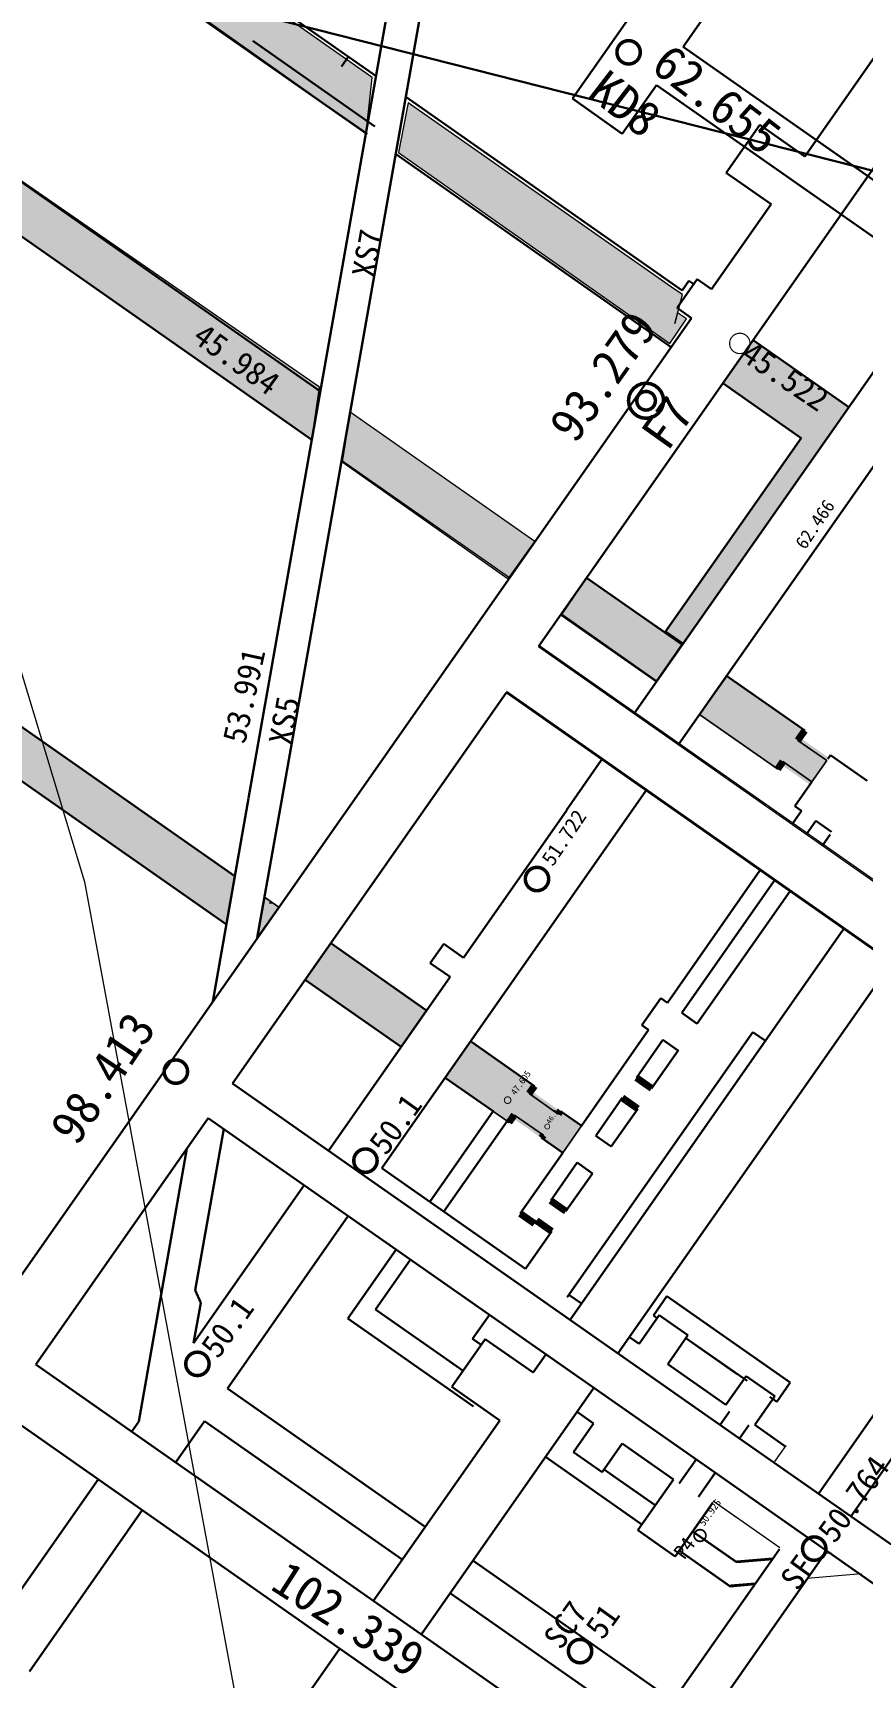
# Model space of a CAD drawing. Header units: inches. Extents: x 36473197 to 36486087, y 3899343 to 3911260.
# Drawn here: x 36482069.8 to 36482140.6, y 3903318.2 to 3903458.7 of the extents above; entities that cross this region are included whole.
import ezdxf

# ---------------------------------------------------------------- set-up
doc = ezdxf.new("R2010")
doc.units = ezdxf.units.IN
doc.header["$MEASUREMENT"] = 0
doc.layers.get('0').update_dxf_attribs({"lineweight": 0})
for name, color, linetype, lineweight in [('4煤底板等值线', 7, 'Continuous', 0), ('导线点', 7, 'Continuous', 0), ('水仓', 7, 'Continuous', 0), ('采空区', 7, 'Continuous', 0)]:
    doc.layers.add(name, color=color, linetype=linetype, lineweight=lineweight)
doc.layers.add('保护煤柱', color=7, linetype='Continuous', lineweight=0, true_color=0xff0042)
doc.layers.add('巷道1', color=7, linetype='Continuous', lineweight=0, true_color=0x2d2d2d)
doc.styles.add('黑体', font='simhei.ttf')
doc.linetypes.add('保护煤柱', pattern='A,0.0195,-0.001,[6,西北矿业高家堡煤矿2022年采掘接续图(2022.8.14).shx,S=1.01575e-06,R=0,X=0,Y=0],0.0195', length=0.04)

# ---------------------------------------------------------------- blocks, each defined once
blk = doc.blocks.new('临时经纬仪导线点_1')
at = {"color": 7, "const_width": 0.3}
blk.add_lwpolyline([(1, 0), (0.97, 0.26), (0.87, 0.5), (0.71, 0.71), (0.5, 0.87), (0.26, 0.97), (0, 1), (-0.26, 0.97), (-0.5, 0.87), (-0.71, 0.71), (-0.87, 0.5), (-0.97, 0.26), (-1, 0), (-0.97, -0.26), (-0.87, -0.5), (-0.71, -0.71), (-0.5, -0.87), (-0.26, -0.97), (0, -1), (0.26, -0.97), (0.5, -0.87), (0.71, -0.71), (0.87, -0.5), (0.97, -0.26), (1, 0)], dxfattribs=at)
blk = doc.blocks.new('临时经纬仪导线点')
at = {"color": 0, "const_width": 0.3}
blk.add_lwpolyline([(1, 0), (0.97, 0.26), (0.87, 0.5), (0.71, 0.71), (0.5, 0.87), (0.26, 0.97), (0, 1), (-0.26, 0.97), (-0.5, 0.87), (-0.71, 0.71), (-0.87, 0.5), (-0.97, 0.26), (-1, 0), (-0.97, -0.26), (-0.87, -0.5), (-0.71, -0.71), (-0.5, -0.87), (-0.26, -0.97), (0, -1), (0.26, -0.97), (0.5, -0.87), (0.71, -0.71), (0.87, -0.5), (0.97, -0.26), (1, 0)], dxfattribs=at)
blk = doc.blocks.new('永久经纬仪导线点')
at = {"color": 7, "const_width": 0.3}
for points in [[(1.5, 0), (1.45, 0.39), (1.3, 0.75), (1.06, 1.06), (0.75, 1.3), (0.39, 1.45), (0, 1.5), (-0.39, 1.45), (-0.75, 1.3), (-1.06, 1.06), (-1.3, 0.75), (-1.45, 0.39), (-1.5, 0), (-1.45, -0.39), (-1.3, -0.75), (-1.06, -1.06), (-0.75, -1.3), (-0.39, -1.45), (0, -1.5), (0.39, -1.45), (0.75, -1.3), (1.06, -1.06), (1.3, -0.75), (1.45, -0.39), (1.5, 0)], [(0.8, 0), (0.77, 0.21), (0.69, 0.4), (0.57, 0.57), (0.4, 0.69), (0.21, 0.77), (0, 0.8), (-0.21, 0.77), (-0.4, 0.69), (-0.57, 0.57), (-0.69, 0.4), (-0.77, 0.21), (-0.8, 0), (-0.77, -0.21), (-0.69, -0.4), (-0.57, -0.57), (-0.4, -0.69), (-0.21, -0.77), (0, -0.8), (0.21, -0.77), (0.4, -0.69), (0.57, -0.57), (0.69, -0.4), (0.77, -0.21), (0.8, 0)]]:
    blk.add_lwpolyline(points, dxfattribs=at)
blk = doc.blocks.new('lr_block_106_1')
at = {"color": 30, "true_color": 0xff8000, "const_width": 0.6}
blk.add_lwpolyline([(1.31, 0), (1.23, 0.05), (0.9, 0.28), (0.57, 0.51), (0.25, 0.74), (0, 0.91)], dxfattribs=at)
blk = doc.blocks.new('lr_block_107_1')
at = {"color": 30, "true_color": 0xff8000, "const_width": 0.6}
blk.add_lwpolyline([(1.33, 0), (1.23, 0.07), (0.9, 0.3), (0.57, 0.53), (0.25, 0.76), (0, 0.93)], dxfattribs=at)
blk = doc.blocks.new('lr_block_108_1')
at = {"color": 30, "true_color": 0xff8000, "const_width": 0.6}
blk.add_lwpolyline([(1.31, 0), (1.23, 0.05), (0.9, 0.28), (0.57, 0.51), (0.25, 0.74), (0, 0.91)], dxfattribs=at)
blk = doc.blocks.new('lr_block_109_1')
at = {"color": 30, "true_color": 0xff8000, "const_width": 0.6}
blk.add_lwpolyline([(1.31, 0), (1.23, 0.05), (0.9, 0.28), (0.57, 0.51), (0.25, 0.74), (0, 0.91)], dxfattribs=at)
blk = doc.blocks.new('lr_block_113_1')
at = {"color": 30, "true_color": 0xff8000, "const_width": 0.6}
blk.add_lwpolyline([(2.49, 0), (2.21, 0.2), (1.88, 0.43), (1.56, 0.66), (1.23, 0.89), (0.9, 1.11), (0.57, 1.34), (0.25, 1.57), (0, 1.75)], dxfattribs=at)
blk = doc.blocks.new('lr_block_114')
at = {"color": 30, "true_color": 0xff8000, "const_width": 0.6}
blk.add_lwpolyline([(2.49, 0), (2.21, 0.2), (1.88, 0.42), (1.56, 0.65), (1.23, 0.88), (0.9, 1.11), (0.57, 1.34), (0.25, 1.57), (0, 1.74)], dxfattribs=at)
blk = doc.blocks.new('lr_block_115')
at = {"color": 30, "true_color": 0xff8000, "const_width": 0.6}
blk.add_lwpolyline([(0, 0), (0.05, 0.07), (0.28, 0.4), (0.45, 0.65)], dxfattribs=at)
blk = doc.blocks.new('lr_block_116_1')
at = {"color": 30, "true_color": 0xff8000, "const_width": 0.6}
blk.add_lwpolyline([(0.46, 0.66), (0.4, 0.57), (0.17, 0.25), (0, 0)], dxfattribs=at)
blk = doc.blocks.new('lr_block_117_1')
at = {"color": 30, "true_color": 0xff8000, "const_width": 0.6}
blk.add_lwpolyline([(2.46, 0), (2.21, 0.17), (1.88, 0.4), (1.56, 0.63), (1.23, 0.86), (0.9, 1.09), (0.57, 1.32), (0.25, 1.55), (0, 1.72)], dxfattribs=at)
blk = doc.blocks.new('lr_block_118_1')
at = {"color": 30, "true_color": 0xff8000, "const_width": 0.6}
blk.add_lwpolyline([(0.59, 0.84), (0.4, 0.57), (0.17, 0.25), (0, 0)], dxfattribs=at)
blk = doc.blocks.new('lr_block_119_1')
at = {"color": 30, "true_color": 0xff8000, "const_width": 0.6}
blk.add_lwpolyline([(2.46, 0), (2.21, 0.17), (1.88, 0.4), (1.56, 0.63), (1.23, 0.86), (0.9, 1.09), (0.57, 1.32), (0.25, 1.55), (0, 1.72)], dxfattribs=at)
blk = doc.blocks.new('lr_block_120_1')
at = {"color": 30, "true_color": 0xff8000, "const_width": 0.6}
blk.add_lwpolyline([(0, 0), (0.05, 0.07), (0.28, 0.4), (0.45, 0.65)], dxfattribs=at)
blk = doc.blocks.new('lr_block_139')
at = {"color": 30, "true_color": 0xff8000, "const_width": 0.6}
blk.add_lwpolyline([(1.23, 0), (0.9, 0.23), (0.57, 0.46), (0.25, 0.69), (0, 0.86)], dxfattribs=at)
blk = doc.blocks.new('lr_block_140')
at = {"color": 30, "true_color": 0xff8000, "const_width": 0.6}
blk.add_lwpolyline([(0.18, 0.26), (0.17, 0.25), (0, 0)], dxfattribs=at)
blk = doc.blocks.new('lr_block_141')
at = {"color": 30, "true_color": 0xff8000, "const_width": 0.6}
blk.add_lwpolyline([(0.16, 0.23), (0, 0)], dxfattribs=at)

msp = doc.modelspace()

# ---------------------------------------------------------------- hatches: boundary and pattern name
at = {"layer": '水仓', "true_color": 0xbfff00}
for points in [[(36482048.91, 3903489.84), (36482046.73, 3903486.55), (36482098.23, 3903450.11), (36482098.76, 3903454.89)], [(36482023.76, 3903323.41), (36482003.97, 3903337.26), (36482002.92, 3903338.81), (36482002.87, 3903340.12), (36482048.86, 3903405.79), (36482050.86, 3903406.87), (36482053.07, 3903405.74), (36482086.3, 3903382.48), (36482087.03, 3903386.61), (36482052.13, 3903411.04), (36482049.97, 3903412.15), (36482047.87, 3903411.01), (36481998.71, 3903340.9), (36481985.51, 3903350.19), (36482054.17, 3903448.25), (36482055.96, 3903449.38), (36482057.52, 3903449.18), (36482093.61, 3903423.91), (36482094.25, 3903428.4), (36482057.65, 3903453.72), (36482055.42, 3903454.66), (36482053.23, 3903453.54), (36481969.7, 3903334.23), (36481969.26, 3903332.4), (36481970.32, 3903330.8), (36482007.91, 3903304.48), (36482011.92, 3903302.69), (36482018.91, 3903302.75), (36482018.18, 3903306.43), (36482012.8, 3903306.05), (36482011.04, 3903306.93), (36481975.61, 3903331.73), (36481974.51, 3903333.08), (36481974.6, 3903334.61), (36481983.33, 3903347.08), (36482017.46, 3903323.19), (36482016.31, 3903321.55), (36482017.97, 3903320.39), (36482019.09, 3903322.04), (36482021.56, 3903320.32)], [(36482101.84, 3903452.7), (36482101.01, 3903448.47), (36482124.19, 3903432.15), (36482125.63, 3903434.24), (36482124.86, 3903434.76), (36482124.63, 3903433.85), (36482125.27, 3903436.33), (36482124.61, 3903436.77)], [(36482128.73, 3903428.75), (36482135.42, 3903424.06), (36482123.86, 3903407.55), (36482125.34, 3903406.52), (36482139.49, 3903426.71), (36482131.31, 3903432.43)], [(36482096.87, 3903426.27), (36482096.18, 3903422.02), (36482110.38, 3903412.02), (36482112.66, 3903415.21)], [(36482117.08, 3903412.11), (36482114.9, 3903408.93), (36482123.02, 3903403.24), (36482125.24, 3903406.44)], [(36482133.86, 3903396.42), (36482136.32, 3903394.69), (36482137.62, 3903396.49), (36482135.14, 3903398.2), (36482135.69, 3903399.08), (36482129.07, 3903403.72), (36482126.73, 3903400.44), (36482133.41, 3903395.77)], [(36482090.79, 3903383.97), (36482089.56, 3903384.83), (36482088.94, 3903381.34)], [(36482093.03, 3903377.76), (36482101.23, 3903372.02), (36482103.4, 3903375.14), (36482103.41, 3903375.14), (36482095.21, 3903380.88), (36482093.03, 3903377.76)], [(36482115.04, 3903362.98), (36482116.64, 3903365.28), (36482114.84, 3903366.54), (36482114.66, 3903366.28), (36482112.17, 3903368.03), (36482112.63, 3903368.68), (36482107.17, 3903372.5), (36482104.99, 3903369.39), (36482110.45, 3903365.57), (36482110.91, 3903366.2), (36482113.4, 3903364.48), (36482113.23, 3903364.24)]]:
    msp.add_hatch(color=60, dxfattribs=at).paths.add_polyline_path(points, flags=17)
at = {"layer": '采空区', "lineweight": 0}
h = msp.add_hatch(dxfattribs=at)
h.set_pattern_fill('炭质泥岩', scale=2000, angle=-360, style=0, pattern_type=2)
h.set_pattern_definition([(-180, (36482091.992, 3903376.658), (2e-10, -12), [2, -10]), (-180, (36482092.032, 3903376.728), (2e-10, -12), [2, -10]), (-180, (36482092.072, 3903376.797), (2e-10, -12), [2, -10]), (-180, (36482092.112, 3903376.866), (2e-10, -12), [2, -10]), (-180, (36482092.152, 3903376.936), (2e-10, -12), [2, -10]), (-180, (36482092.192, 3903377.005), (2e-10, -12), [2, -10]), (-180, (36482092.232, 3903377.074), (2e-10, -12), [2, -10]), (-180, (36482092.272, 3903377.143), (2e-10, -12), [2, -10]), (-180, (36482092.312, 3903377.213), (2e-10, -12), [2, -10]), (-180, (36482092.352, 3903377.282), (2e-10, -12), [2, -10]), (-180, (36482092.392, 3903377.351), (2e-10, -12), [2, -10]), (-180, (36482092.432, 3903377.42), (2e-10, -12), [2, -10]), (-180, (36482092.472, 3903377.49), (2e-10, -12), [2, -10]), (-180, (36482092.512, 3903377.559), (2e-10, -12), [2, -10]), (-180, (36482092.552, 3903377.628), (2e-10, -12), [2, -10]), (-180, (36482092.592, 3903377.698), (2e-10, -12), [2, -10]), (-180, (36482092.632, 3903377.767), (2e-10, -12), [2, -10]), (-180, (36482092.672, 3903377.836), (2e-10, -12), [2, -10]), (-180, (36482092.712, 3903377.905), (2e-10, -12), [2, -10]), (-180, (36482092.752, 3903377.975), (2e-10, -12), [2, -10]), (-180, (36482092.792, 3903378.044), (2e-10, -12), [2, -10]), (-180, (36482092.832, 3903378.113), (2e-10, -12), [2, -10]), (-180, (36482092.872, 3903378.183), (2e-10, -12), [2, -10]), (-180, (36482092.912, 3903378.252), (2e-10, -12), [2, -10]), (-180, (36482092.952, 3903378.321), (2e-10, -12), [2, -10]), (-180, (36482092.992, 3903378.39), (2e-10, -12), [2, -10]), (-180, (36482093.032, 3903378.46), (2e-10, -12), [2, -10]), (-180, (36482093.072, 3903378.529), (2e-10, -12), [2, -10]), (-180, (36482093.112, 3903378.598), (2e-10, -12), [2, -10]), (-180, (36482093.152, 3903378.668), (2e-10, -12), [2, -10]), (-180, (36482093.192, 3903378.737), (2e-10, -12), [2, -10]), (-180, (36482093.232, 3903378.806), (2e-10, -12), [2, -10]), (-180, (36482093.272, 3903378.875), (2e-10, -12), [2, -10]), (-180, (36482093.312, 3903378.945), (2e-10, -12), [2, -10]), (-180, (36482093.352, 3903379.014), (2e-10, -12), [2, -10]), (-180, (36482093.392, 3903379.083), (2e-10, -12), [2, -10]), (-180, (36482093.432, 3903379.153), (2e-10, -12), [2, -10]), (-180, (36482093.472, 3903379.222), (2e-10, -12), [2, -10]), (-180, (36482093.512, 3903379.291), (2e-10, -12), [2, -10]), (-180, (36482093.552, 3903379.36), (2e-10, -12), [2, -10]), (-180, (36482093.592, 3903379.43), (2e-10, -12), [2, -10]), (-180, (36482093.632, 3903379.499), (2e-10, -12), [2, -10]), (-180, (36482093.672, 3903379.568), (2e-10, -12), [2, -10]), (-180, (36482093.712, 3903379.637), (2e-10, -12), [2, -10]), (-180, (36482093.752, 3903379.707), (2e-10, -12), [2, -10]), (-180, (36482093.792, 3903379.776), (2e-10, -12), [2, -10]), (-180, (36482093.832, 3903379.845), (2e-10, -12), [2, -10]), (-180, (36482093.872, 3903379.915), (2e-10, -12), [2, -10]), (-180, (36482093.912, 3903379.984), (2e-10, -12), [2, -10]), (-180, (36482093.944, 3903380.039), (2e-10, -12), [2, -10]), (-180, (36482085.964, 3903382.682), (2e-10, -12), [2, -10]), (-180, (36482086.004, 3903382.752), (2e-10, -12), [2, -10]), (-180, (36482086.044, 3903382.821), (2e-10, -12), [2, -10]), (-180, (36482086.084, 3903382.89), (2e-10, -12), [2, -10]), (-180, (36482086.124, 3903382.96), (2e-10, -12), [2, -10]), (-180, (36482086.164, 3903383.029), (2e-10, -12), [2, -10]), (-180, (36482086.204, 3903383.098), (2e-10, -12), [2, -10]), (-180, (36482086.244, 3903383.167), (2e-10, -12), [2, -10]), (-180, (36482086.284, 3903383.237), (2e-10, -12), [2, -10]), (-180, (36482086.324, 3903383.306), (2e-10, -12), [2, -10]), (-180, (36482086.364, 3903383.375), (2e-10, -12), [2, -10]), (-180, (36482086.404, 3903383.445), (2e-10, -12), [2, -10]), (-180, (36482086.444, 3903383.514), (2e-10, -12), [2, -10]), (-180, (36482086.484, 3903383.583), (2e-10, -12), [2, -10]), (-180, (36482086.524, 3903383.652), (2e-10, -12), [2, -10]), (-180, (36482086.564, 3903383.722), (2e-10, -12), [2, -10]), (-180, (36482086.604, 3903383.791), (2e-10, -12), [2, -10]), (-180, (36482086.644, 3903383.86), (2e-10, -12), [2, -10]), (-180, (36482086.684, 3903383.93), (2e-10, -12), [2, -10]), (-180, (36482086.724, 3903383.999), (2e-10, -12), [2, -10]), (-180, (36482086.764, 3903384.068), (2e-10, -12), [2, -10]), (-180, (36482086.804, 3903384.137), (2e-10, -12), [2, -10]), (-180, (36482086.844, 3903384.207), (2e-10, -12), [2, -10]), (-180, (36482086.884, 3903384.276), (2e-10, -12), [2, -10]), (-180, (36482086.924, 3903384.345), (2e-10, -12), [2, -10]), (-180, (36482086.964, 3903384.414), (2e-10, -12), [2, -10]), (-180, (36482087.004, 3903384.484), (2e-10, -12), [2, -10]), (-180, (36482087.044, 3903384.553), (2e-10, -12), [2, -10]), (-180, (36482087.084, 3903384.622), (2e-10, -12), [2, -10]), (-180, (36482087.124, 3903384.692), (2e-10, -12), [2, -10]), (-180, (36482087.164, 3903384.761), (2e-10, -12), [2, -10]), (-180, (36482087.204, 3903384.83), (2e-10, -12), [2, -10]), (-180, (36482087.244, 3903384.9), (2e-10, -12), [2, -10]), (-180, (36482087.284, 3903384.969), (2e-10, -12), [2, -10]), (-180, (36482087.324, 3903385.038), (2e-10, -12), [2, -10]), (-180, (36482087.364, 3903385.107), (2e-10, -12), [2, -10]), (-180, (36482087.404, 3903385.177), (2e-10, -12), [2, -10]), (-180, (36482087.444, 3903385.246), (2e-10, -12), [2, -10]), (-180, (36482087.484, 3903385.315), (2e-10, -12), [2, -10]), (-180, (36482087.524, 3903385.384), (2e-10, -12), [2, -10]), (-180, (36482087.564, 3903385.454), (2e-10, -12), [2, -10]), (-180, (36482087.604, 3903385.523), (2e-10, -12), [2, -10]), (-180, (36482087.644, 3903385.592), (2e-10, -12), [2, -10]), (-180, (36482087.684, 3903385.661), (2e-10, -12), [2, -10]), (-180, (36482087.724, 3903385.731), (2e-10, -12), [2, -10]), (-180, (36482087.764, 3903385.8), (2e-10, -12), [2, -10]), (-180, (36482087.804, 3903385.869), (2e-10, -12), [2, -10]), (-180, (36482087.844, 3903385.939), (2e-10, -12), [2, -10]), (-180, (36482087.884, 3903386.008), (2e-10, -12), [2, -10]), (-180, (36482087.916, 3903386.063), (2e-10, -12), [2, -10]), (-180, (36482087.944, 3903378.34), (2e-10, -12), [4, -8]), (-360, (36482089.944, 3903384.34), (-2e-10, 12), [4, -8]), (-360, (36482082.944, 3903381.34), (-2e-10, 12), []), (-360, (36482082.944, 3903375.34), (-2e-10, 12), [])])
h.paths.add_polyline_path([(36482090.79, 3903383.97), (36482089.56, 3903384.83), (36482088.94, 3903381.34)], flags=17)
h = msp.add_hatch(dxfattribs=at)
h.set_pattern_fill('粗粒砂岩', scale=2000, angle=-360, style=0, pattern_type=2)
h.set_pattern_definition([(-180, (36482092.095, 3903383.36), (2e-10, -12), [0.3035, -11.6965]), (-180, (36482092.264, 3903383.4), (2e-10, -12), [0.642, -11.358]), (-180, (36482092.361, 3903383.44), (2e-10, -12), [0.8354, -11.1646]), (-180, (36482092.451, 3903383.48), (2e-10, -12), [1.016, -10.984]), (-180, (36482092.504, 3903383.52), (2e-10, -12), [1.121, -10.879]), (-180, (36482092.557, 3903383.56), (2e-10, -12), [1.2264, -10.7736]), (-180, (36482092.61, 3903383.6), (2e-10, -12), [1.332, -10.668]), (-180, (36482092.658, 3903383.64), (2e-10, -12), [1.428, -10.572]), (-180, (36482092.688, 3903383.68), (2e-10, -12), [1.489, -10.511]), (-180, (36482092.718, 3903383.72), (2e-10, -12), [1.5497, -10.4503]), (-180, (36482092.749, 3903383.76), (2e-10, -12), [1.6105, -10.3895]), (-180, (36482092.779, 3903383.8), (2e-10, -12), [1.671, -10.329]), (-180, (36482092.81, 3903383.84), (2e-10, -12), [0, -12]), (-180, (36482092.81, 3903383.84), (2e-10, -12), [1.732, -10.268]), (-180, (36482092.826, 3903383.88), (2e-10, -12), [1.765, -10.235]), (-180, (36482092.843, 3903383.92), (2e-10, -12), [1.798, -10.202]), (-180, (36482092.859, 3903383.96), (2e-10, -12), [1.831, -10.169]), (-180, (36482092.876, 3903384), (2e-10, -12), [1.864, -10.136]), (-180, (36482092.892, 3903384.04), (2e-10, -12), [1.897, -10.103]), (-180, (36482092.909, 3903384.08), (2e-10, -12), [1.9303, -10.0697]), (-180, (36482092.915, 3903384.12), (2e-10, -12), [1.942, -10.058]), (-180, (36482092.92, 3903384.16), (2e-10, -12), [1.9526, -10.0474]), (-180, (36482092.925, 3903384.2), (2e-10, -12), [1.963, -10.037]), (-180, (36482092.93, 3903384.24), (2e-10, -12), [1.9736, -10.0264]), (-180, (36482092.936, 3903384.28), (2e-10, -12), [1.984, -10.016]), (-180, (36482092.941, 3903384.32), (2e-10, -12), [1.995, -10.005]), (-180, (36482092.941, 3903384.36), (2e-10, -12), [1.995, -10.005]), (-180, (36482092.936, 3903384.4), (2e-10, -12), [1.984, -10.016]), (-180, (36482092.93, 3903384.44), (2e-10, -12), [1.9736, -10.0264]), (-180, (36482092.925, 3903384.48), (2e-10, -12), [1.963, -10.037]), (-180, (36482092.92, 3903384.52), (2e-10, -12), [1.9526, -10.0474]), (-180, (36482092.915, 3903384.56), (2e-10, -12), [1.942, -10.058]), (-180, (36482092.909, 3903384.6), (2e-10, -12), [1.9303, -10.0697]), (-180, (36482092.892, 3903384.64), (2e-10, -12), [1.897, -10.103]), (-180, (36482092.876, 3903384.68), (2e-10, -12), [1.864, -10.136]), (-180, (36482092.859, 3903384.72), (2e-10, -12), [1.831, -10.169]), (-180, (36482092.843, 3903384.76), (2e-10, -12), [1.798, -10.202]), (-180, (36482092.826, 3903384.8), (2e-10, -12), [1.765, -10.235]), (-180, (36482092.81, 3903384.84), (2e-10, -12), [1.732, -10.268]), (-180, (36482091.078, 3903384.84), (2e-10, -12), [1e-15, -12]), (-180, (36482092.779, 3903384.88), (2e-10, -12), [1.671, -10.329]), (-180, (36482092.749, 3903384.92), (2e-10, -12), [1.6105, -10.3895]), (-180, (36482092.718, 3903384.96), (2e-10, -12), [1.5497, -10.4503]), (-180, (36482092.688, 3903385), (2e-10, -12), [1.489, -10.511]), (-180, (36482092.658, 3903385.04), (2e-10, -12), [1.428, -10.572]), (-180, (36482092.61, 3903385.08), (2e-10, -12), [1.332, -10.668]), (-180, (36482092.557, 3903385.12), (2e-10, -12), [1.2264, -10.7736]), (-180, (36482092.504, 3903385.16), (2e-10, -12), [1.121, -10.879]), (-180, (36482092.451, 3903385.2), (2e-10, -12), [1.016, -10.984]), (-180, (36482092.361, 3903385.24), (2e-10, -12), [0.8354, -11.1646]), (-180, (36482092.264, 3903385.28), (2e-10, -12), [0.642, -11.358]), (-180, (36482092.156, 3903385.312), (2e-10, -12), [0.425, -11.575]), (-180, (36482086.095, 3903377.36), (2e-10, -12), [0.3035, -11.6965]), (-180, (36482086.264, 3903377.4), (2e-10, -12), [0.642, -11.358]), (-180, (36482086.361, 3903377.44), (2e-10, -12), [0.8354, -11.1646]), (-180, (36482086.451, 3903377.48), (2e-10, -12), [1.016, -10.984]), (-180, (36482086.504, 3903377.52), (2e-10, -12), [1.121, -10.879]), (-180, (36482086.557, 3903377.56), (2e-10, -12), [1.2264, -10.7736]), (-180, (36482086.61, 3903377.6), (2e-10, -12), [1.332, -10.668]), (-180, (36482086.658, 3903377.64), (2e-10, -12), [1.428, -10.572]), (-180, (36482086.688, 3903377.68), (2e-10, -12), [1.489, -10.511]), (-180, (36482086.718, 3903377.72), (2e-10, -12), [1.5497, -10.4503]), (-180, (36482086.749, 3903377.76), (2e-10, -12), [1.6105, -10.3895]), (-180, (36482086.779, 3903377.8), (2e-10, -12), [1.671, -10.329]), (-180, (36482086.81, 3903377.84), (2e-10, -12), [4e-16, -12]), (-180, (36482086.81, 3903377.84), (2e-10, -12), [1.732, -10.268]), (-180, (36482086.826, 3903377.88), (2e-10, -12), [1.765, -10.235]), (-180, (36482086.843, 3903377.92), (2e-10, -12), [1.798, -10.202]), (-180, (36482086.859, 3903377.96), (2e-10, -12), [1.831, -10.169]), (-180, (36482086.876, 3903378), (2e-10, -12), [1.864, -10.136]), (-180, (36482086.892, 3903378.04), (2e-10, -12), [1.897, -10.103]), (-180, (36482086.909, 3903378.08), (2e-10, -12), [1.9303, -10.0697]), (-180, (36482086.915, 3903378.12), (2e-10, -12), [1.942, -10.058]), (-180, (36482086.92, 3903378.16), (2e-10, -12), [1.9526, -10.0474]), (-180, (36482086.925, 3903378.2), (2e-10, -12), [1.963, -10.037]), (-180, (36482086.93, 3903378.24), (2e-10, -12), [1.9736, -10.0264]), (-180, (36482086.936, 3903378.28), (2e-10, -12), [1.984, -10.016]), (-180, (36482086.941, 3903378.32), (2e-10, -12), [1.995, -10.005]), (-180, (36482086.941, 3903378.36), (2e-10, -12), [1.995, -10.005]), (-180, (36482086.936, 3903378.4), (2e-10, -12), [1.984, -10.016]), (-180, (36482086.93, 3903378.44), (2e-10, -12), [1.9736, -10.0264]), (-180, (36482086.925, 3903378.48), (2e-10, -12), [1.963, -10.037]), (-180, (36482086.92, 3903378.52), (2e-10, -12), [1.9526, -10.0474]), (-180, (36482086.915, 3903378.56), (2e-10, -12), [1.942, -10.058]), (-180, (36482086.909, 3903378.6), (2e-10, -12), [1.9303, -10.0697]), (-180, (36482086.892, 3903378.64), (2e-10, -12), [1.897, -10.103]), (-180, (36482086.876, 3903378.68), (2e-10, -12), [1.864, -10.136]), (-180, (36482086.859, 3903378.72), (2e-10, -12), [1.831, -10.169]), (-180, (36482086.843, 3903378.76), (2e-10, -12), [1.798, -10.202]), (-180, (36482086.826, 3903378.8), (2e-10, -12), [1.765, -10.235]), (-180, (36482086.81, 3903378.84), (2e-10, -12), [1.732, -10.268]), (-180, (36482085.078, 3903378.84), (2e-10, -12), [2e-15, -12]), (-180, (36482086.779, 3903378.88), (2e-10, -12), [1.671, -10.329]), (-180, (36482086.749, 3903378.92), (2e-10, -12), [1.6105, -10.3895]), (-180, (36482086.718, 3903378.96), (2e-10, -12), [1.5497, -10.4503]), (-180, (36482086.688, 3903379), (2e-10, -12), [1.489, -10.511]), (-180, (36482086.658, 3903379.04), (2e-10, -12), [1.428, -10.572]), (-180, (36482086.61, 3903379.08), (2e-10, -12), [1.332, -10.668]), (-180, (36482086.557, 3903379.12), (2e-10, -12), [1.2264, -10.7736]), (-180, (36482086.504, 3903379.16), (2e-10, -12), [1.121, -10.879]), (-180, (36482086.451, 3903379.2), (2e-10, -12), [1.016, -10.984]), (-180, (36482086.361, 3903379.24), (2e-10, -12), [0.8354, -11.1646]), (-180, (36482086.264, 3903379.28), (2e-10, -12), [0.642, -11.358]), (-180, (36482086.156, 3903379.312), (2e-10, -12), [0.425, -11.575])])
h.paths.add_polyline_path([(36482090.79, 3903383.97), (36482089.56, 3903384.83), (36482088.94, 3903381.34)], flags=17)
at = {"layer": '采空区', "lineweight": 0, "true_color": 0x00ff00}
h = msp.add_hatch(dxfattribs=at)
h.set_pattern_fill('泥岩', color=3, scale=2000, angle=-360, style=0, pattern_type=2)
h.set_pattern_definition([(-180, (36482087.944, 3903378.34), (2e-10, -12), [4, -8]), (-360, (36482089.944, 3903384.34), (-2e-10, 12), [4, -8]), (-360, (36482082.944, 3903381.34), (-2e-10, 12), []), (-360, (36482082.944, 3903375.34), (-2e-10, 12), [])])
h.paths.add_polyline_path([(36482090.79, 3903383.97), (36482089.56, 3903384.83), (36482088.94, 3903381.34)], flags=17)

# ---------------------------------------------------------------- linework, layer by layer
at = {"layer": '4煤底板等值线', "color": 7, "linetype": 'Continuous', "lineweight": 0, "flags": 128}
msp.add_lwpolyline([(36481822.82, 3903659.41), (36481977.38, 3903546.78), (36482000.5, 3903526.21), (36482014.66, 3903511.7), (36482027.4, 3903496.5), (36482033.14, 3903488.56), (36482038.94, 3903479.16), (36482048.94, 3903459.61), (36482061.24, 3903428.92), (36482074.16, 3903386.14), (36482120.21, 3903137.56)], dxfattribs=at)
at = {"layer": '保护煤柱', "color": 1, "linetype": '保护煤柱', "lineweight": 30, "ltscale": 3750, "true_color": 0xff0000, "flags": 128}
msp.add_lwpolyline([(36482647.76, 3902060.56), (36482909, 3902378.83), (36482956.41, 3902506), (36482967.2, 3902803.66), (36482651.34, 3903218.03), (36482471.44, 3903320.2), (36482308.23, 3903404.63), (36482047.72, 3903470.73), (36481910.21, 3903412.08), (36481645.42, 3902905.61), (36481168.13, 3902890.49)], dxfattribs=at)
at = {"layer": '导线点', "color": 30, "linetype": 'Continuous', "lineweight": 5, "true_color": 0xff8000}
for p, q in [((36482129.93, 3903328.09), (36482132.99, 3903328.35)), ((36482129.93, 3903328.09), (36482132.99, 3903328.35)), ((36482129.4, 3903326.03), (36482131.49, 3903326.22)), ((36482129.4, 3903326.03), (36482131.49, 3903326.22)), ((36482135.92, 3903326.6), (36482140.56, 3903327.01)), ((36482135.92, 3903326.6), (36482140.56, 3903327.01))]:
    msp.add_line(p, q, dxfattribs=at)
at = {"layer": '导线点', "color": 30, "linetype": 'Continuous', "true_color": 0xff8000}
msp.add_line((36482137.41, 3903328.74), (36482138.01, 3903328.79), dxfattribs=at)
at = {"layer": '导线点', "color": 7, "const_width": 0.1}
msp.add_lwpolyline([(36482131.04, 3903432.15, -1), (36482129.3, 3903432.15, -1), (36482131.04, 3903432.15)], format="xyb", dxfattribs=at)
at = {"layer": '导线点', "color": 7, "linetype": 'Continuous', "lineweight": 5, "flags": 128}
for points in [[(36482112.97, 3903406.24), (36482143.54, 3903384.83)], [(36482113, 3903406.36), (36482143.57, 3903384.95)], [(36482113, 3903406.36), (36482143.57, 3903384.95)], [(36482166.98, 3903362.52), (36482110.2, 3903402.28)], [(36482167.01, 3903362.63), (36482110.22, 3903402.39)], [(36482167.01, 3903362.63), (36482110.22, 3903402.39)]]:
    msp.add_lwpolyline(points, dxfattribs=at)
at = {"layer": '导线点', "color": 30, "linetype": 'Continuous', "lineweight": 5, "true_color": 0xff8000, "flags": 128}
for points in [[(36482133.17, 3903336.58), (36482134.14, 3903337.96)], [(36482129.83, 3903331.83), (36482127.89, 3903333.19)], [(36482133.59, 3903329.2), (36482127.89, 3903333.19)]]:
    msp.add_lwpolyline(points, dxfattribs=at)
at = {"layer": '巷道1', "color": 30, "linetype": 'Continuous', "lineweight": 30, "true_color": 0xff8000}
for p, q in [((36482165.54, 3903523.99), (36482115.88, 3903453.07)), ((36482169.8, 3903521), (36482125.33, 3903457.5)), ((36482048.89, 3903490.14), (36482099.09, 3903455)), ((36482050.08, 3903483.82), (36482098.33, 3903450.04)), ((36482124.93, 3903397.86, -0.2), (36482184.44, 3903482.85, -0.2)), ((36482121.14, 3903400.52, -0.2), (36482162.03, 3903458.87, -0.2)), ((36482125.33, 3903457.5), (36482149.31, 3903440.71)), ((36482123.04, 3903454.22), (36482120.12, 3903450.05)), ((36482123.04, 3903454.22), (36482147.01, 3903437.44)), ((36482094.14, 3903452.97), (36482098.23, 3903450.11)), ((36482101.62, 3903453.23), (36482125.25, 3903436.68)), ((36482120.12, 3903450.05), (36482115.88, 3903453.07)), ((36482100.76, 3903448.34), (36482124.31, 3903431.84)), ((36482125.82, 3903437.5), (36482125.25, 3903436.68)), ((36482125.82, 3903437.5), (36482126.23, 3903437.21)), ((36482131.31, 3903432.43), (36482139.49, 3903426.71)), ((36482128.73, 3903428.75), (36482135.42, 3903424.06)), ((36482135.42, 3903424.06), (36482123.77, 3903407.43)), ((36482115.36, 3903392.27, -0.2), (36482118.36, 3903396.56, -0.2)), ((36482137.68, 3903396.63, -0.2), (36482137.91, 3903396.96, -0.2)), ((36482137.91, 3903396.96, -0.2), (36482141.06, 3903394.75, -0.2)), ((36482099.57, 3903361.65, -0.2), (36482122.15, 3903393.9, -0.2)), ((36482134.87, 3903392.61, -0.2), (36482136.32, 3903394.69, -0.2)), ((36482134.65, 3903391.06, -0.2), (36482135.45, 3903392.21, -0.2)), ((36482135.45, 3903392.21, -0.2), (36482134.87, 3903392.61, -0.2)), ((36482135.87, 3903390.2, -0.2), (36482136.68, 3903391.35, -0.2)), ((36482138.02, 3903390.41, -0.2), (36482136.68, 3903391.35, -0.2)), ((36482137.24, 3903389.24, -0.2), (36482137.9, 3903390.19, -0.2)), ((36482123.98, 3903375.78, -0.2), (36482131.88, 3903387.09, -0.2)), ((36482125.21, 3903374.92, -0.2), (36482133.11, 3903386.23, -0.2)), ((36482126.52, 3903374.01, -0.2), (36482134.46, 3903385.29, -0.2)), ((36482104.87, 3903380.82, -0.2), (36482103.72, 3903379.18, -0.2)), ((36482106.55, 3903379.64, -0.2), (36482104.87, 3903380.82, -0.2)), ((36482105.41, 3903378, -0.2), (36482103.72, 3903379.18, -0.2)), ((36482121.81, 3903373.88, -0.2), (36482123.42, 3903376.18, -0.2)), ((36482123.98, 3903375.78, -0.2), (36482123.42, 3903376.18, -0.2)), ((36482122.37, 3903373.49, -0.2), (36482121.81, 3903373.88, -0.2)), ((36482126.53, 3903374, -0.2), (36482125.21, 3903374.92, -0.2)), ((36482115.42, 3903350.63, -0.2), (36482131.28, 3903373.29, -0.2)), ((36482116.64, 3903365.28, -0.2), (36482122.37, 3903373.49, -0.2)), ((36482121.34, 3903369.38, -0.2), (36482123.6, 3903372.63, -0.2)), ((36482124.92, 3903371.7, -0.2), (36482123.6, 3903372.63, -0.2)), ((36482131.28, 3903373.29, -0.2), (36482132.36, 3903372.54, -0.2)), ((36482122.63, 3903368.48, -0.2), (36482124.91, 3903371.71, -0.2)), ((36482117.87, 3903364.42, -0.2), (36482120.13, 3903367.66, -0.2)), ((36482114.84, 3903366.54, -0.2), (36482116.69, 3903365.24, -0.2)), ((36482119.18, 3903363.5, -0.2), (36482121.45, 3903366.74, -0.2)), ((36482113.23, 3903364.24, -0.2), (36482115.05, 3903362.97, -0.2)), ((36482117.87, 3903364.42, -0.2), (36482119.18, 3903363.5, -0.2)), ((36482163.05, 3903365.27, -0.2), (36482139.67, 3903331.88, -0.2)), ((36482111.4, 3903357.78, -0.2), (36482115.04, 3903362.98, -0.2)), ((36482099.57, 3903361.65, -0.2), (36482111.87, 3903353.06, -0.2)), ((36482114.01, 3903358.89, -0.2), (36482116.27, 3903362.13, -0.2)), ((36482115.31, 3903357.98, -0.2), (36482117.58, 3903361.21, -0.2)), ((36482116.27, 3903362.13, -0.2), (36482117.58, 3903361.21, -0.2)), ((36482086.39, 3903342.82, -0.2), (36482096.71, 3903357.57, -0.2)), ((36482112.63, 3903356.92, -0.2), (36482112.8, 3903357.17, -0.2)), ((36482111.87, 3903353.06, -0.2), (36482114.11, 3903356.26, -0.2)), ((36482083.49, 3903346.7, -0.2), (36482084.1, 3903350.14, -0.2)), ((36482083.64, 3903351.24, -0.2), (36482084.1, 3903350.14, -0.2)), ((36482115.57, 3903350.83), (36482116.64, 3903350.08)), ((36482123.93, 3903350.71), (36482122.79, 3903349.07)), ((36482134.47, 3903343.33), (36482123.93, 3903350.71)), ((36482096.68, 3903348.8), (36482107.4, 3903341.3)), ((36482099.03, 3903349.58), (36482106.52, 3903344.34)), ((36482108.78, 3903349.12), (36482107.34, 3903347.06)), ((36482123.29, 3903349.09), (36482121.57, 3903346.63)), ((36482123.11, 3903348.84), (36482122.79, 3903349.07)), ((36482123.11, 3903348.84), (36482122.79, 3903349.07)), ((36482125.74, 3903347.37), (36482123.29, 3903349.09)), ((36482120.74, 3903347.21), (36482121.57, 3903346.63)), ((36482124.02, 3903344.91), (36482125.74, 3903347.37)), ((36482107.34, 3903347.06), (36482108.07, 3903346.56)), ((36482130.79, 3903343.47), (36482125.57, 3903347.12)), ((36482129.96, 3903344.06), (36482125.57, 3903347.12)), ((36482124.02, 3903344.91), (36482128.99, 3903341.43)), ((36482130.71, 3903343.89), (36482128.99, 3903341.43)), ((36482133.17, 3903342.17), (36482130.71, 3903343.89)), ((36482134.47, 3903343.33), (36482133.33, 3903341.69)), ((36482086.39, 3903342.82, -0.2), (36482103.28, 3903331, -0.2)), ((36482131.45, 3903339.71), (36482133.17, 3903342.17)), ((36482133.33, 3903341.69), (36482132.75, 3903342.1)), ((36482142.33, 3903341.61, -0.2), (36482136.89, 3903333.83, -0.2)), ((36482129.3, 3903340.85), (36482128.5, 3903339.71)), ((36482081.97, 3903336.52, -0.2), (36482084.44, 3903340.04, -0.2)), ((36482084.44, 3903340.04, -0.2), (36482101.33, 3903328.21, -0.2)), ((36482117.67, 3903339.84), (36482115.95, 3903337.38)), ((36482130.94, 3903339.7), (36482130.14, 3903338.56)), ((36482131.45, 3903339.71), (36482134.11, 3903337.85)), ((36482115.95, 3903337.38), (36482118.4, 3903335.66)), ((36482118.4, 3903335.66), (36482120.12, 3903338.12)), ((36482120.12, 3903338.12), (36482124.51, 3903335.05)), ((36482113.57, 3903336.98), (36482121.8, 3903331.21)), ((36482126.43, 3903336.76), (36482125, 3903334.71)), ((36482118.57, 3903335.9), (36482119.54, 3903335.22)), ((36482119.54, 3903335.22), (36482122.94, 3903332.84)), ((36482124.51, 3903335.05), (36482121.47, 3903330.71)), ((36482128.07, 3903335.61), (36482126.64, 3903333.56)), ((36482069.46, 3903318.64, -0.2), (36482079.11, 3903332.42, -0.2)), ((36482122.63, 3903331.85), (36482122.63, 3903331.85)), ((36482124.66, 3903328.47), (36482127.7, 3903332.81)), ((36482127.87, 3903333.07, -0.2), (36482124.83, 3903328.73, -0.2)), ((36482121.47, 3903330.71), (36482124.66, 3903328.47)), ((36482126.14, 3903330.61, -0.2), (36482129.91, 3903327.97, -0.2)), ((36482126.14, 3903330.6), (36482129.9, 3903327.97)), ((36482129.91, 3903327.97), (36482126.15, 3903330.6)), ((36482125, 3903328.97, -0.2), (36482129.36, 3903325.91, -0.2)), ((36482125, 3903328.97), (36482129.37, 3903325.91)), ((36482137.61, 3903328.94, -0.2), (36482127.28, 3903314.19, -0.2)), ((36482133.56, 3903329.08, -0.2), (36482132.97, 3903328.24, -0.2)), ((36482107.37, 3903328.13, -0.2), (36482124.49, 3903316.14, -0.2)), ((36482132.97, 3903328.24, -0.2), (36482124.49, 3903316.14, -0.2)), ((36482129.91, 3903327.97), (36482132.97, 3903328.24)), ((36482132.98, 3903328.24), (36482129.91, 3903327.97)), ((36482129.36, 3903325.91), (36482131.47, 3903326.1)), ((36482131.49, 3903326.1), (36482129.36, 3903325.92)), ((36482105.42, 3903325.34, -0.2), (36482122.05, 3903313.7, -0.2))]:
    msp.add_line(p, q, dxfattribs=at)
at = {"layer": '巷道1', "color": 7, "linetype": 'Continuous', "lineweight": 30}
for p, q in [((36482135.72, 3903448.14, -0.2), (36482181.16, 3903513.05, -0.2)), ((36482129, 3903446.74, -0.2), (36482131.87, 3903450.84, -0.2)), ((36482127.76, 3903436.78, -0.2), (36482132.85, 3903444.04, -0.2)), ((36482124.81, 3903435.18, -0.2), (36482126.53, 3903437.64, -0.2)), ((36482126.53, 3903437.64, -0.2), (36482127.76, 3903436.78, -0.16)), ((36482039.13, 3903310.2, -0.2), (36482126.04, 3903434.32, -0.2)), ((36482124.81, 3903435.18, -0.2), (36482126.04, 3903434.32, -0.16)), ((36482143.14, 3903379.21, -0.2), (36482119.76, 3903345.82, -0.2)), ((36482130.07, 3903338.61, -0.2), (36482086.82, 3903368.89, -0.2)), ((36482128, 3903335.66, -0.2), (36482084.75, 3903365.94, -0.2)), ((36482112.51, 3903344.19, -0.2), (36482108.42, 3903347.05, -0.2)), ((36482131.71, 3903301.69, -0.2), (36482070.01, 3903344.89, -0.2)), ((36482109.65, 3903340.09, -0.2), (36482105.55, 3903342.96, -0.2)), ((36482117.7, 3903342.87, -0.2), (36482102.96, 3903321.82, -0.2)), ((36482128.84, 3903297.59, -0.2), (36482067.15, 3903340.79, -0.2)), ((36482130.07, 3903338.61, -0.2), (36482148.52, 3903325.69, -0.2)), ((36482128, 3903335.66, -0.2), (36482146.45, 3903322.74, -0.2)), ((36482128, 3903335.66), (36482146.45, 3903322.74))]:
    msp.add_line(p, q, dxfattribs=at)
at = {"layer": '巷道1', "lineweight": 30}
msp.add_line((36482096.14, 3903455.83), (36482096.72, 3903456.66), dxfattribs=at)
at = {"layer": '巷道1', "color": 30, "linetype": 'Continuous', "lineweight": 30, "true_color": 0xff8000, "flags": 128}
for points in [[(36482116.18, 3903551.92), (36482088.2, 3903393.27)], [(36482118.71, 3903550.15), (36482091.03, 3903393.17)], [(36482094.33, 3903428.04), (36482065.1, 3903448.51)], [(36482093.61, 3903423.91), (36482062.92, 3903445.4)], [(36482125.28, 3903406.38), (36482117.08, 3903412.11)], [(36482087.03, 3903386.61), (36482052.13, 3903411.04)], [(36482123.09, 3903403.26), (36482114.9, 3903409)], [(36482086.3, 3903382.48), (36482053.07, 3903405.74)], [(36482135.72, 3903399.06), (36482129.04, 3903403.74)], [(36482088.2, 3903393.24), (36482085.14, 3903375.91)], [(36482091.03, 3903393.17), (36482088.94, 3903381.34)], [(36482115.38, 3903392.25), (36482106.56, 3903379.64)], [(36482095.21, 3903380.88), (36482103.4, 3903375.14), (36482101.23, 3903372.02), (36482093.03, 3903377.76), (36482095.21, 3903380.88)], [(36482103.41, 3903375.14), (36482095.21, 3903380.88)], [(36482101.23, 3903372.02), (36482093.03, 3903377.76)], [(36482105.41, 3903378), (36482095.01, 3903363.15)], [(36482112.63, 3903368.68), (36482107.17, 3903372.5)], [(36482109.09, 3903366.52), (36482104.99, 3903369.39)], [(36482103.67, 3903358.79), (36482109.09, 3903366.52)], [(36482104.88, 3903357.94), (36482110.3, 3903365.67)], [(36482110.45, 3903365.57), (36482110.3, 3903365.67)], [(36482086.07, 3903365.02), (36482083.64, 3903351.24)], [(36482082.92, 3903363.33), (36482078.81, 3903340.01)], [(36482092.95, 3903360.21), (36482083.49, 3903346.7)], [(36482096.68, 3903348.8), (36482100.81, 3903354.7)], [(36482099.03, 3903349.58), (36482102.02, 3903353.85)], [(36482117.67, 3903339.84), (36482116.26, 3903340.82)], [(36482078.81, 3903340.01), (36482078.21, 3903339.15)], [(36482075.34, 3903335.06), (36482054.1, 3903304.73)]]:
    msp.add_lwpolyline(points, dxfattribs=at)
at = {"layer": '巷道1', "color": 7, "linetype": 'Continuous', "lineweight": 30, "flags": 128}
for points in [[(36482112.97, 3903406.24), (36482185.59, 3903509.95)], [(36482135.72, 3903448.14), (36482131.87, 3903450.84)], [(36482132.85, 3903444.04), (36482129, 3903446.74)], [(36482086.82, 3903368.89), (36482110.2, 3903402.28)], [(36482115.67, 3903348.69), (36482139.04, 3903382.08)], [(36482070.01, 3903344.89), (36482084.75, 3903365.94)], [(36482105.55, 3903342.96), (36482108.42, 3903347.05)], [(36482112.51, 3903344.19), (36482113.6, 3903345.74)], [(36482098.84, 3903324.65), (36482109.65, 3903340.09)], [(36482037.85, 3903237.55), (36482095.99, 3903320.59)]]:
    msp.add_lwpolyline(points, dxfattribs=at)
at = {"layer": '巷道1', "color": 3, "linetype": 'Continuous', "lineweight": 30, "true_color": 0x00ff00, "flags": 128}
msp.add_lwpolyline([(36482098.99, 3903450.69), (36482088.55, 3903458.01)], dxfattribs=at)
at = {"layer": '水仓', "color": 40, "true_color": 0xffc000}
for points in [[(36482048.91, 3903489.84), (36482046.73, 3903486.55), (36482098.23, 3903450.11), (36482098.76, 3903454.89), (36482048.91, 3903489.84)], [(36482057.52, 3903449.18), (36482093.61, 3903423.91), (36482094.25, 3903428.4), (36482057.65, 3903453.72)], [(36482101.84, 3903452.7), (36482101.01, 3903448.47), (36482124.19, 3903432.15), (36482125.63, 3903434.24), (36482124.86, 3903434.76), (36482124.63, 3903433.85), (36482125.27, 3903436.33), (36482124.61, 3903436.77), (36482101.84, 3903452.7)], [(36482128.73, 3903428.75), (36482135.42, 3903424.06), (36482123.86, 3903407.55), (36482125.34, 3903406.52), (36482139.49, 3903426.71), (36482131.31, 3903432.43), (36482128.73, 3903428.75)], [(36482096.87, 3903426.27), (36482096.18, 3903422.02), (36482110.38, 3903412.02), (36482112.66, 3903415.21), (36482096.87, 3903426.27)], [(36482117.08, 3903412.11), (36482114.9, 3903408.93), (36482123.02, 3903403.24), (36482125.24, 3903406.44), (36482117.08, 3903412.11)], [(36482053.07, 3903405.74), (36482086.3, 3903382.48), (36482087.03, 3903386.61), (36482052.13, 3903411.04)], [(36482133.86, 3903396.42), (36482136.32, 3903394.69), (36482137.62, 3903396.49), (36482135.14, 3903398.2), (36482135.69, 3903399.08), (36482129.07, 3903403.72), (36482126.73, 3903400.44), (36482133.41, 3903395.77), (36482133.86, 3903396.42)], [(36482090.79, 3903383.97), (36482089.56, 3903384.83), (36482088.94, 3903381.34), (36482090.79, 3903383.97)], [(36482093.03, 3903377.76), (36482101.23, 3903372.02), (36482103.4, 3903375.14), (36482103.41, 3903375.14), (36482095.21, 3903380.88), (36482093.03, 3903377.76), (36482093.03, 3903377.76)], [(36482115.04, 3903362.98), (36482116.64, 3903365.28), (36482114.84, 3903366.54), (36482114.66, 3903366.28), (36482112.17, 3903368.03), (36482112.63, 3903368.68), (36482107.17, 3903372.5), (36482104.99, 3903369.39), (36482110.45, 3903365.57), (36482110.91, 3903366.2), (36482113.4, 3903364.48), (36482113.23, 3903364.24), (36482115.04, 3903362.98)]]:
    msp.add_lwpolyline(points, dxfattribs=at)
at = {"layer": '水仓', "color": 40, "linetype": 'Continuous', "lineweight": 5, "true_color": 0xffc000, "flags": 128}
for points in [[(36482112.66, 3903415.21), (36482096.87, 3903426.27)], [(36482110.48, 3903412.1), (36482096.14, 3903422.14)], [(36482133.41, 3903395.77), (36482126.73, 3903400.44)]]:
    msp.add_lwpolyline(points, dxfattribs=at)
at = {"layer": '水仓', "color": 40, "linetype": 'Continuous', "true_color": 0xffc000, "flags": 128}
msp.add_lwpolyline([(36482089.56, 3903384.83), (36482090.79, 3903383.97), (36482088.94, 3903381.34), (36482089.56, 3903384.83)], dxfattribs=at)
at = {"layer": '采空区', "color": 7, "linetype": 'Continuous', "flags": 128}
for points in [[(36482096.87, 3903426.27), (36482096.18, 3903422.02), (36482110.38, 3903412.02), (36482112.66, 3903415.21), (36482096.87, 3903426.27)], [(36482117.08, 3903412.11), (36482114.9, 3903408.93), (36482123.02, 3903403.24), (36482125.24, 3903406.44), (36482117.08, 3903412.11)], [(36482136.32, 3903394.69), (36482133.86, 3903396.42), (36482133.41, 3903395.77), (36482126.73, 3903400.44), (36482129.07, 3903403.72), (36482135.69, 3903399.08), (36482135.14, 3903398.2), (36482137.62, 3903396.49), (36482136.32, 3903394.69)], [(36482116.64, 3903365.28), (36482115.04, 3903362.98), (36482113.23, 3903364.24), (36482113.4, 3903364.48), (36482110.91, 3903366.2), (36482110.45, 3903365.57), (36482104.99, 3903369.39), (36482107.17, 3903372.5), (36482112.63, 3903368.68), (36482112.17, 3903368.03), (36482114.66, 3903366.28), (36482114.84, 3903366.54), (36482116.64, 3903365.28)]]:
    msp.add_lwpolyline(points, dxfattribs=at)

# ---------------------------------------------------------------- block references
at = {"layer": '导线点', "color": 7, "rotation": 9.686697337865286e-10}
msp.add_blockref('临时经纬仪导线点', (36482120.67, 3903457.03), dxfattribs=at)
at = {"layer": '导线点'}
for name, p in [('永久经纬仪导线点', (36482122.16, 3903427.25, -0.2)), ('临时经纬仪导线点_1', (36482081.98, 3903369.91, -0.2)), ('临时经纬仪导线点_1', (36482098.18, 3903362.3, -0.2)), ('临时经纬仪导线点_1', (36482083.82, 3903344.93, -0.2)), ('临时经纬仪导线点_1', (36482136.53, 3903329.14, -0.2))]:
    msp.add_blockref(name, p, dxfattribs=at)
at = {"layer": '导线点', "rotation": 9.686697337865286e-10}
msp.add_blockref('临时经纬仪导线点', (36482112.84, 3903386.37, -0.2), dxfattribs=at)
at = {"layer": '导线点'}
for p, xscale, yscale in [((36482110.33, 3903367.47, -0.2), 0.2837710179610484, 0.2837710179610484), ((36482113.72, 3903365.22, -0.2), 0.2139675819898086, 0.2139675819898086)]:
    msp.add_blockref('临时经纬仪导线点_1', p, dxfattribs=dict(at, xscale=xscale, yscale=yscale))
at = {"layer": '导线点', "color": 7, "xscale": 0.5, "yscale": 0.5, "rotation": 9.686697337865286e-10}
msp.add_blockref('临时经纬仪导线点', (36482126.77, 3903330.26), dxfattribs=at)
at = {"layer": '导线点', "color": 7}
msp.add_blockref('临时经纬仪导线点_1', (36482116.52, 3903320.38, -0.2), dxfattribs=at)
at = {"layer": '巷道1', "color": 30, "lineweight": 30, "true_color": 0xff8000}
for name, p in [('lr_block_118_1', (36482135.13, 3903398.22, -0.2)), ('lr_block_117_1', (36482135.13, 3903396.5, -0.2)), ('lr_block_120_1', (36482133.41, 3903395.77, -0.2)), ('lr_block_119_1', (36482133.86, 3903394.69, -0.2)), ('lr_block_106_1', (36482121.33, 3903368.48, -0.2)), ('lr_block_116_1', (36482112.17, 3903368.03, -0.2)), ('lr_block_114', (36482112.17, 3903366.28, -0.2)), ('lr_block_140', (36482114.66, 3903366.28, -0.2)), ('lr_block_107_1', (36482120.12, 3903366.74, -0.2)), ('lr_block_115', (36482110.45, 3903365.57, -0.2)), ('lr_block_113_1', (36482110.9, 3903364.47, -0.2)), ('lr_block_141', (36482113.23, 3903364.24, -0.2)), ('lr_block_109_1', (36482114, 3903357.98, -0.2)), ('lr_block_139', (36482111.4, 3903356.92, -0.2)), ('lr_block_108_1', (36482112.8, 3903356.26, -0.2))]:
    msp.add_blockref(name, p, dxfattribs=at)

# ---------------------------------------------------------------- texts
at = {"layer": '导线点', "style": '黑体'}
for s, height, rotation, p in [('62.655', 3, 322.4371, (36482122.45, 3903455.57, -0.2)), ('KD8', 3, 322.4371, (36482117.04, 3903453.33)), ('XS7', 2, 80.1586, (36482098.97, 3903437.67, -0.2)), ('93.279', 3, 54.5254, (36482116.13, 3903423.5, -0.2)), ('45.984', 2, 324.1571, (36482083.28, 3903432.39, -0.2)), ('45.522', 2, 325.9815, (36482130.12, 3903430.81)), ('F7', 3, 54.5254, (36482124, 3903422.84, -0.2)), ('62.466', 1.132, 55.9967, (36482135.76, 3903414.46)), ('53.991', 2, 77.6168, (36482087.89, 3903397.84, -0.2)), ('XS5', 2, 80.1586, (36482091.87, 3903397.73, -0.2)), ('51.722', 1.285, 55.9967, (36482114.2, 3903387.38, -0.2)), ('98.413', 3, 55.9967, (36482073.53, 3903363.47, -0.2)), ('47.605', 0.568, 54.2101, (36482111, 3903367.85, -0.2)), ('50.1', 2, 54.2101, (36482099.95, 3903362.65, -0.2)), ('46.3', 0.428, 54.2101, (36482113.93, 3903365.39, -0.2)), ('50.1', 2, 54.2101, (36482085.59, 3903345.28, -0.2)), ('50.764', 2, 54.2101, (36482138.29, 3903329.49, -0.2)), ('50.925', 0.627, 54.2101, (36482127.13, 3903331.01, -0.2)), ('P4', 1.253, 54.2101, (36482125.44, 3903328.14)), ('102.339', 3, 327.2779, (36482089.94, 3903325.73, -0.2)), ('SF', 2, 54.2101, (36482135.12, 3903325.42, -0.2)), ('SC7', 2, 54.2101, (36482114.88, 3903320.39, -0.2)), ('51', 2, 54.2101, (36482118.45, 3903321.25, -0.2))]:
    msp.add_text(s, height=height, rotation=rotation, dxfattribs=at).set_placement(p)

doc.saveas('drawing.dxf')
